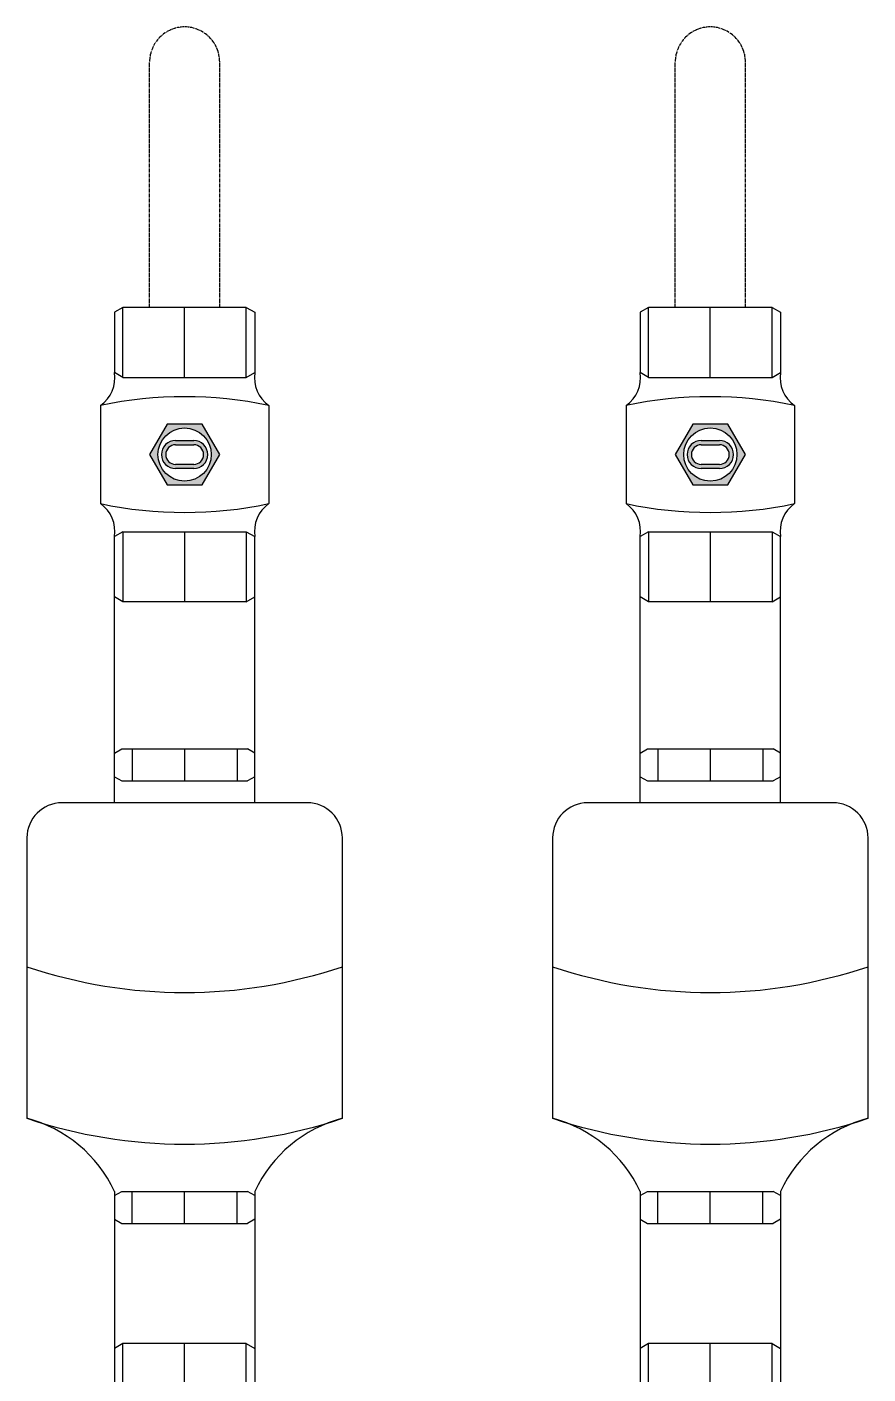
# Model space of a CAD drawing. Header units: millimetres. Extents: x -9013 to 516, y -36629 to 6082.
# Drawn here: x -673.7 to -433.7, y -32235.8 to -31851.5 of the extents above; entities that cross this region are included whole.
import ezdxf

# ---------------------------------------------------------------- set-up
doc = ezdxf.new("R2010")
doc.units = ezdxf.units.MM
doc.header["$LTSCALE"] = 0.05
doc.linetypes.add('CENTER', pattern=[50.8, 31.75, -6.35, 6.35, -6.35])
doc.linetypes.add('CENTER2', pattern=[28.575, 19.05, -3.175, 3.175, -3.175])
doc.layers.get('0').update_dxf_attribs({"lineweight": 18})
doc.layers.add('G-Anno-Std-Cntr', color=1, linetype='CENTER2', lineweight=18)
for name, color, linetype in [('HVAL___2CO', 7, 'Continuous'), ('HWAT__3CO', 1, 'Continuous'), ('HWAT___5CS', 3, 'CENTER2')]:
    doc.layers.add(name, color=color, linetype=linetype)

# ---------------------------------------------------------------- blocks, each defined once
blk = doc.blocks.new('h-meter')
at = {"layer": 'HVAL___2CO'}
for p, q in [((-25.38, 45), (-105.38, 45)), ((-15.38, -35), (-15.38, 35)), ((-134.19, 20), (-135.38, 17.94)), ((-126.24, 20), (-134.19, 20)), ((-127.43, 20), (-126.24, 17.94)), ((-15.38, 20), (-1.19, 20)), ((-7.95, 20), (-9.14, 17.94)), ((-1.19, 20), (0, 17.94)), ((-135.38, 17.94), (-135.38, -17.94)), ((-126.24, 17.94), (-126.24, -17.94)), ((-9.14, 17.94), (-9.14, -17.94)), ((0, 17.94), (0, -17.94)), ((-135.38, 15), (-126.24, 15)), ((0, 15), (-9.14, 15)), ((-135.38, 0), (-126.24, 0)), ((0, 0), (-9.14, 0)), ((-135.38, -15), (-126.24, -15)), ((0, -15), (-9.14, -15)), ((-134.19, -20), (-135.38, -17.94)), ((-127.43, -20), (-126.24, -17.94)), ((-7.95, -20), (-9.14, -17.94)), ((-1.19, -20), (0, -17.94)), ((-126.24, -20), (-134.19, -20)), ((-15.38, -20), (-1.19, -20)), ((-105.38, -45), (-25.38, -45))]:
    blk.add_line(p, q, dxfattribs=at)
for centre, radius, start, end in [((-142.55, 54.81), 38.44, 295.1026, 345.2121), ((28.23, 0), 140.99, 161.3868, 198.6132), ((71.48, 0), 140.99, 161.3868, 198.6132), ((-25.38, 35), 10, 0, 90), ((-142.55, -54.81), 38.44, 14.7879, 64.8974), ((-25.38, -35), 10, 270, 0)]:
    blk.add_arc(centre, radius, start, end, dxfattribs=at)
blk = doc.blocks.new('water meter v')
at = {"layer": 'HVAL___2CO'}
h = blk.add_hatch(color=256, dxfattribs=at)
h.paths.add_polyline_path([(-5839.09, 3714.36), (-5829.09, 3714.36), (-5824.09, 3705.7), (-5829.09, 3697.04), (-5839.09, 3697.04), (-5844.09, 3705.7)])
h.paths.add_polyline_path([(-5834.09, 3698.1, 1), (-5834.09, 3713.3, 1)], flags=16)
h.paths.add_polyline_path([(-5836.69, 3701.7), (-5831.49, 3701.7, 1), (-5831.49, 3709.7), (-5836.69, 3709.7, 1)], flags=0)
h.paths.add_polyline_path([(-5836.69, 3702.9), (-5831.49, 3702.9, 1), (-5831.49, 3708.5), (-5836.69, 3708.5, 1)], flags=0)
h = blk.add_hatch(color=256, dxfattribs=at)
h.paths.add_polyline_path([(-5836.69, 3701.7, -1), (-5836.69, 3709.7), (-5831.49, 3709.7, -1), (-5831.49, 3701.7)])
h.paths.add_polyline_path([(-5831.49, 3702.9, 1), (-5831.49, 3708.5), (-5836.69, 3708.5, 1), (-5836.69, 3702.9)], flags=16)
for p, q in [((-5851.69, 3747.7), (-5854.09, 3746.31)), ((-5816.49, 3747.7), (-5851.69, 3747.7)), ((-5851.69, 3727.7), (-5851.69, 3747.7)), ((-5834.09, 3727.7), (-5834.09, 3747.7)), ((-5816.49, 3747.7), (-5814.09, 3746.31)), ((-5816.49, 3727.7), (-5816.49, 3747.7)), ((-5854.09, 3746.31), (-5854.09, 3729.08)), ((-5814.09, 3746.31), (-5814.09, 3729.08)), ((-5851.69, 3727.7), (-5854.09, 3729.08)), ((-5816.49, 3727.7), (-5814.09, 3729.08)), ((-5851.69, 3727.7), (-5816.49, 3727.7)), ((-5858.09, 3719.7), (-5858.09, 3691.7)), ((-5810.09, 3719.7), (-5810.09, 3691.7)), ((-5839.09, 3714.36), (-5844.09, 3705.7)), ((-5829.09, 3714.36), (-5839.09, 3714.36)), ((-5824.09, 3705.7), (-5829.09, 3714.36)), ((-5836.69, 3709.7), (-5831.49, 3709.7)), ((-5844.09, 3705.7), (-5839.09, 3697.04)), ((-5836.69, 3708.5), (-5831.49, 3708.5)), ((-5829.09, 3697.04), (-5824.09, 3705.7)), ((-5831.49, 3702.9), (-5836.69, 3702.9)), ((-5831.49, 3701.7), (-5836.69, 3701.7)), ((-5839.09, 3697.04), (-5829.09, 3697.04)), ((-5851.69, 3683.7), (-5854.09, 3682.31)), ((-5854.09, 3665.08), (-5854.09, 3682.31)), ((-5851.69, 3683.7), (-5851.69, 3663.7)), ((-5851.69, 3683.7), (-5816.49, 3683.7)), ((-5834.09, 3683.7), (-5834.09, 3663.7)), ((-5816.49, 3683.7), (-5816.49, 3663.7)), ((-5816.49, 3683.7), (-5814.09, 3682.31)), ((-5814.09, 3665.08), (-5814.09, 3682.31)), ((-5851.69, 3663.7), (-5854.09, 3665.08)), ((-5816.49, 3663.7), (-5851.69, 3663.7)), ((-5816.49, 3663.7), (-5814.09, 3665.08)), ((-5851.69, 3452.09), (-5854.09, 3450.71)), ((-5816.49, 3452.09), (-5851.69, 3452.09)), ((-5851.69, 3432.09), (-5851.69, 3452.09)), ((-5834.09, 3432.09), (-5834.09, 3452.09)), ((-5816.49, 3452.09), (-5814.09, 3450.71)), ((-5816.49, 3432.09), (-5816.49, 3452.09)), ((-5854.09, 3450.71), (-5854.09, 3433.48)), ((-5814.09, 3450.71), (-5814.09, 3433.48))]:
    blk.add_line(p, q, dxfattribs=at)
blk.add_circle((-5834.09, 3705.7), 7.6, dxfattribs=at)
for centre, radius, start, end in [((-5863.79, 3727.67), 9.8, 305.5591, 8.2752), ((-5804.39, 3727.67), 9.8, 171.7248, 234.4409), ((-5834.09, 3606.49), 115.72, 78.0304, 101.9696), ((-5836.69, 3705.7), 4, 90, 270), ((-5836.69, 3705.7), 4, 90, 270), ((-5831.49, 3705.7), 4, 270, 90), ((-5836.69, 3705.7), 2.8, 90, 270), ((-5831.49, 3705.7), 2.8, 270, 90), ((-5863.79, 3683.72), 9.8, 351.7248, 54.4409), ((-5834.09, 3804.9), 115.72, 258.0304, 281.9696), ((-5804.39, 3683.72), 9.8, 125.5591, 188.2752)]:
    blk.add_arc(centre, radius, start, end, dxfattribs=at)
at = {"layer": 'HWAT__3CO'}
for p, q in [((-5854.09, 3620.54), (-5854.09, 3665.08)), ((-5814.09, 3620.54), (-5814.09, 3665.08)), ((-5854.09, 3487.54), (-5854.09, 3450.71)), ((-5814.09, 3487.54), (-5814.09, 3450.71))]:
    blk.add_line(p, q, dxfattribs=at)
at = {"layer": 'HWAT___5CS'}
for p, q in [((-5844.09, 3747.7), (-5844.09, 3817.7)), ((-5824.09, 3747.7), (-5824.09, 3817.7))]:
    blk.add_line(p, q, dxfattribs=at)
blk.add_arc((-5834.09, 3817.7), 10, 0, 180, dxfattribs=at)
at = {"rotation": 89.99999999999999}
blk.add_blockref('h-meter', (-5834.09, 3621.73), dxfattribs=at)

msp = doc.modelspace()

# ---------------------------------------------------------------- block references
at = {"layer": 'G-Anno-Std-Cntr', "linetype": 'CENTER'}
for p in [(5205.36, -35679.17), (5355.36, -35679.17)]:
    msp.add_blockref('water meter v', p, dxfattribs=at)

doc.saveas('drawing.dxf')
